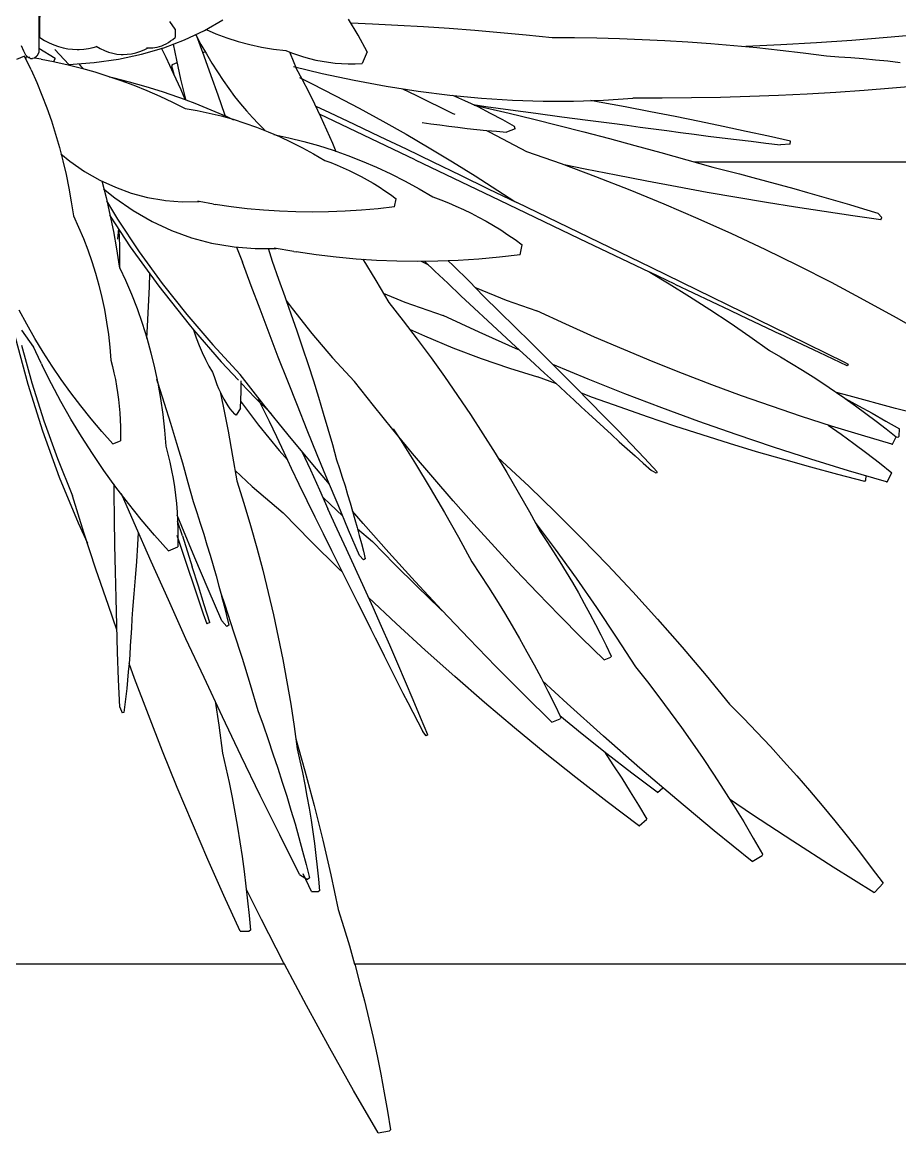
# Model space of a CAD drawing. Header units: metres. Extents: x 244.4 to 340.3, y -4.1 to 64.3.
# Drawn here: x 245.347 to 245.798, y 40.301 to 40.872 of the extents above; entities that cross this region are included whole.
import ezdxf

# ---------------------------------------------------------------- set-up
doc = ezdxf.new("R2010")
doc.units = ezdxf.units.M
doc.layers.add('Edges', color=7, linetype='Continuous')

msp = doc.modelspace()

# ---------------------------------------------------------------- linework, layer by layer
at = {"layer": 'Edges'}
for p, q in [((245.35589, 40.86388), (245.35605, 40.89042)), ((245.35543, 40.88217), (245.3554, 40.85619)), ((245.42546, 40.86813), (245.42271, 40.87218)), ((245.44054, 40.86751), (245.45008, 40.87302)), ((245.51957, 40.86504), (245.51469, 40.87328)), ((245.51581, 40.87138), (245.52702, 40.87095)), ((245.52702, 40.87095), (245.54009, 40.87033)), ((245.42546, 40.86813), (245.42544, 40.86389)), ((245.43038, 40.86272), (245.44054, 40.86751)), ((245.43641, 40.86475), (245.43587, 40.86531)), ((245.43609, 40.86541), (245.43641, 40.86475)), ((245.44151, 40.86807), (245.44644, 40.86587)), ((245.44644, 40.86587), (245.45212, 40.8637)), ((245.52429, 40.85651), (245.51957, 40.86504)), ((245.54009, 40.87033), (245.55321, 40.86957)), ((245.55321, 40.86957), (245.56638, 40.86869)), ((245.56638, 40.86869), (245.57959, 40.86769)), ((245.57959, 40.86769), (245.59283, 40.86655)), ((245.59283, 40.86655), (245.60612, 40.86529)), ((245.60612, 40.86529), (245.61944, 40.8639)), ((245.80965, 40.8655), (245.79165, 40.86388)), ((245.34761, 40.85688), (245.34645, 40.85971)), ((245.35589, 40.86388), (245.35829, 40.86244)), ((245.35829, 40.86244), (245.36069, 40.8612)), ((245.36069, 40.8612), (245.36309, 40.86015)), ((245.36309, 40.86015), (245.3655, 40.8593)), ((245.3655, 40.8593), (245.3679, 40.85864)), ((245.38338, 40.85875), (245.38515, 40.85926)), ((245.38481, 40.85946), (245.38695, 40.85823)), ((245.41628, 40.85896), (245.41742, 40.85927)), ((245.41742, 40.85927), (245.41857, 40.85966)), ((245.41857, 40.85966), (245.41972, 40.86014)), ((245.4196, 40.85868), (245.43038, 40.86272)), ((245.41972, 40.86014), (245.42086, 40.86072)), ((245.42086, 40.86072), (245.42201, 40.86138)), ((245.42201, 40.86138), (245.42315, 40.86212)), ((245.42315, 40.86212), (245.4243, 40.86296)), ((245.4243, 40.86296), (245.42544, 40.86389)), ((245.42455, 40.86053), (245.42612, 40.85227)), ((245.43641, 40.86475), (245.44018, 40.85455)), ((245.43641, 40.86475), (245.4388, 40.8604)), ((245.4388, 40.8604), (245.44158, 40.85549)), ((245.45212, 40.8637), (245.45793, 40.86182)), ((245.45793, 40.86182), (245.46387, 40.86024)), ((245.46387, 40.86024), (245.46994, 40.85896)), ((245.61944, 40.8639), (245.63091, 40.86388)), ((245.63091, 40.86388), (245.64245, 40.86371)), ((245.64245, 40.86371), (245.65404, 40.86341)), ((245.65404, 40.86341), (245.6657, 40.86297)), ((245.6657, 40.86297), (245.67741, 40.86239)), ((245.67741, 40.86239), (245.68916, 40.86167)), ((245.68916, 40.86167), (245.70097, 40.86082)), ((245.70097, 40.86082), (245.71282, 40.85982)), ((245.71282, 40.85982), (245.72472, 40.85869)), ((245.737, 40.8601), (245.71901, 40.85923)), ((245.75532, 40.86118), (245.737, 40.8601)), ((245.77354, 40.86244), (245.75532, 40.86118)), ((245.79165, 40.86388), (245.77354, 40.86244)), ((245.34803, 40.85439), (245.34396, 40.85268)), ((245.34876, 40.85483), (245.34761, 40.85688)), ((245.35144, 40.84725), (245.34803, 40.85439)), ((245.34887, 40.85408), (245.34865, 40.85308)), ((245.34991, 40.85355), (245.34876, 40.85483)), ((245.34887, 40.85408), (245.35072, 40.85377)), ((245.35105, 40.85304), (245.34991, 40.85355)), ((245.3543, 40.85437), (245.35321, 40.85335)), ((245.3554, 40.85619), (245.3543, 40.85437)), ((245.36376, 40.85307), (245.35541, 40.85834)), ((245.36367, 40.85777), (245.37088, 40.84998)), ((245.3679, 40.85864), (245.37032, 40.85817)), ((245.37032, 40.85817), (245.37273, 40.8579)), ((245.37273, 40.8579), (245.37514, 40.85782)), ((245.37514, 40.85782), (245.37613, 40.85782)), ((245.37613, 40.85782), (245.37855, 40.85793)), ((245.37855, 40.85793), (245.38096, 40.85825)), ((245.38096, 40.85825), (245.38338, 40.85875)), ((245.38695, 40.85823), (245.3891, 40.85721)), ((245.3891, 40.85721), (245.39126, 40.8564)), ((245.39126, 40.8564), (245.39341, 40.85581)), ((245.39341, 40.85581), (245.39557, 40.85542)), ((245.39557, 40.85542), (245.39773, 40.85525)), ((245.39632, 40.85281), (245.40824, 40.85537)), ((245.39773, 40.85525), (245.39872, 40.85524)), ((245.39872, 40.85524), (245.40088, 40.85528)), ((245.40088, 40.85528), (245.40304, 40.85553)), ((245.40304, 40.85553), (245.4052, 40.85599)), ((245.4052, 40.85599), (245.40737, 40.85666)), ((245.40737, 40.85666), (245.40953, 40.85754)), ((245.40824, 40.85537), (245.4196, 40.85868)), ((245.40953, 40.85754), (245.41162, 40.85859)), ((245.4107, 40.85863), (245.41185, 40.85858)), ((245.41185, 40.85858), (245.41283, 40.85858)), ((245.41283, 40.85858), (245.41398, 40.85862)), ((245.41398, 40.85862), (245.41513, 40.85875)), ((245.41513, 40.85875), (245.41628, 40.85896)), ((245.4208, 40.85366), (245.41847, 40.85835)), ((245.4247, 40.84545), (245.4208, 40.85366)), ((245.43962, 40.85607), (245.43972, 40.85602)), ((245.43972, 40.85602), (245.43965, 40.85599)), ((245.441, 40.85651), (245.43972, 40.85602)), ((245.44018, 40.85455), (245.44386, 40.84443)), ((245.44158, 40.85549), (245.44441, 40.85076)), ((245.46994, 40.85896), (245.47613, 40.85798)), ((245.47613, 40.85798), (245.48244, 40.8573)), ((245.48244, 40.8573), (245.48541, 40.85605)), ((245.48429, 40.85657), (245.48432, 40.85651)), ((245.48432, 40.85651), (245.48467, 40.85575)), ((245.48467, 40.85575), (245.4877, 40.84817)), ((245.48541, 40.85605), (245.48844, 40.85492)), ((245.48844, 40.85492), (245.49152, 40.85392)), ((245.49152, 40.85392), (245.49466, 40.85304)), ((245.52429, 40.85651), (245.52163, 40.85055)), ((245.72472, 40.85869), (245.73665, 40.85741)), ((245.73665, 40.85741), (245.74861, 40.856)), ((245.74861, 40.856), (245.76061, 40.85446)), ((245.76061, 40.85446), (245.76686, 40.85405)), ((245.76686, 40.85405), (245.77313, 40.85358)), ((245.77313, 40.85358), (245.77942, 40.85305)), ((245.35105, 40.85304), (245.35205, 40.85305)), ((245.35318, 40.85332), (245.35205, 40.85305)), ((245.35321, 40.85335), (245.35318, 40.85332)), ((245.35667, 40.85278), (245.35321, 40.85335)), ((245.35667, 40.85278), (245.3629, 40.85153)), ((245.36376, 40.85307), (245.3629, 40.85153)), ((245.3629, 40.85153), (245.36359, 40.85143)), ((245.36359, 40.85143), (245.37047, 40.84989)), ((245.37047, 40.84989), (245.37732, 40.84815)), ((245.37088, 40.84998), (245.38385, 40.85102)), ((245.376, 40.85039), (245.37686, 40.84937)), ((245.37686, 40.84937), (245.37828, 40.84778)), ((245.37732, 40.84815), (245.38413, 40.84623)), ((245.38385, 40.85102), (245.39632, 40.85281)), ((245.42391, 40.84994), (245.42364, 40.8494)), ((245.42364, 40.8494), (245.42491, 40.84498)), ((245.42642, 40.85091), (245.42391, 40.84994)), ((245.42612, 40.85227), (245.4283, 40.84248)), ((245.44441, 40.85076), (245.44727, 40.8462)), ((245.48645, 40.84902), (245.50114, 40.84544)), ((245.49096, 40.8422), (245.4877, 40.84817)), ((245.49466, 40.85304), (245.49785, 40.85229)), ((245.49785, 40.85229), (245.50109, 40.85166)), ((245.50109, 40.85166), (245.50438, 40.85117)), ((245.50438, 40.85117), (245.50773, 40.85079)), ((245.50773, 40.85079), (245.51113, 40.85054)), ((245.51113, 40.85054), (245.51458, 40.85042)), ((245.51458, 40.85042), (245.51808, 40.85042)), ((245.51808, 40.85042), (245.52163, 40.85055)), ((245.77942, 40.85305), (245.78573, 40.85247)), ((245.78573, 40.85247), (245.79205, 40.85183)), ((245.79205, 40.85183), (245.79839, 40.85113)), ((245.35144, 40.84725), (245.3543, 40.84081)), ((245.38413, 40.84623), (245.3909, 40.84411)), ((245.3909, 40.84411), (245.39764, 40.84181)), ((245.39164, 40.84371), (245.39334, 40.84333)), ((245.39334, 40.84333), (245.40189, 40.84117)), ((245.42854, 40.83698), (245.4247, 40.84545)), ((245.4283, 40.84248), (245.4309, 40.83219)), ((245.44386, 40.84443), (245.44745, 40.83442)), ((245.44727, 40.8462), (245.45018, 40.84184)), ((245.48949, 40.84326), (245.49561, 40.84024)), ((245.49418, 40.83603), (245.49096, 40.8422)), ((245.50114, 40.84544), (245.51764, 40.84191)), ((245.3543, 40.84081), (245.35699, 40.83429)), ((245.39764, 40.84181), (245.40433, 40.83932)), ((245.40189, 40.84117), (245.41039, 40.83877)), ((245.40433, 40.83932), (245.41098, 40.83663)), ((245.41039, 40.83877), (245.41885, 40.83613)), ((245.41098, 40.83663), (245.41759, 40.83376)), ((245.43071, 40.83197), (245.42854, 40.83698)), ((245.45018, 40.84184), (245.45312, 40.83765)), ((245.45312, 40.83765), (245.45609, 40.83365)), ((245.49561, 40.84024), (245.5079, 40.83397)), ((245.51764, 40.84191), (245.53412, 40.83886)), ((245.53412, 40.83886), (245.55053, 40.83632)), ((245.54243, 40.83757), (245.54933, 40.83429)), ((245.55053, 40.83632), (245.56684, 40.83427)), ((245.7799, 40.83668), (245.76531, 40.83567)), ((245.79441, 40.83784), (245.7799, 40.83668)), ((245.80882, 40.83914), (245.79441, 40.83784)), ((245.35699, 40.83429), (245.3595, 40.82769)), ((245.41759, 40.83376), (245.42416, 40.8307)), ((245.41885, 40.83613), (245.42726, 40.83325)), ((245.42416, 40.8307), (245.43068, 40.82745)), ((245.42726, 40.83325), (245.43071, 40.83197)), ((245.43071, 40.83197), (245.43099, 40.83186)), ((245.4309, 40.83219), (245.43099, 40.83186)), ((245.43099, 40.83186), (245.43561, 40.83014)), ((245.44745, 40.83442), (245.45094, 40.82449)), ((245.45609, 40.83365), (245.45911, 40.82984)), ((245.49735, 40.82965), (245.49418, 40.83603)), ((245.5079, 40.83397), (245.52012, 40.82752)), ((245.54933, 40.83429), (245.5684, 40.82491)), ((245.56684, 40.83427), (245.58303, 40.83274)), ((245.57452, 40.83137), (245.56829, 40.83414)), ((245.58128, 40.82817), (245.57452, 40.83137)), ((245.58303, 40.83274), (245.59905, 40.83171)), ((245.59905, 40.83171), (245.61488, 40.83119)), ((245.61488, 40.83119), (245.63048, 40.83119)), ((245.63048, 40.83119), (245.64582, 40.8317)), ((245.64366, 40.8307), (245.63936, 40.83148)), ((245.65698, 40.82821), (245.64366, 40.8307)), ((245.64582, 40.8317), (245.66087, 40.83272)), ((245.67602, 40.8327), (245.66087, 40.83272)), ((245.69109, 40.83283), (245.67602, 40.8327)), ((245.70609, 40.83311), (245.69109, 40.83283)), ((245.72102, 40.83353), (245.70609, 40.83311)), ((245.73586, 40.8341), (245.72102, 40.83353)), ((245.75063, 40.83481), (245.73586, 40.8341)), ((245.76531, 40.83567), (245.75063, 40.83481)), ((245.3595, 40.82769), (245.36183, 40.821)), ((245.43068, 40.82745), (245.43689, 40.82636)), ((245.43561, 40.83014), (245.44392, 40.82679)), ((245.43689, 40.82636), (245.44306, 40.82506)), ((245.44306, 40.82506), (245.4492, 40.82355)), ((245.44392, 40.82679), (245.45217, 40.8232)), ((245.45911, 40.82984), (245.46215, 40.82621)), ((245.46215, 40.82621), (245.46524, 40.82277)), ((245.50047, 40.82307), (245.49735, 40.82965)), ((245.49781, 40.82867), (245.50486, 40.82535)), ((245.50486, 40.82535), (245.51765, 40.8193)), ((245.52012, 40.82752), (245.53225, 40.8209)), ((245.5684, 40.82491), (245.56939, 40.8244)), ((245.57872, 40.82938), (245.5853, 40.82845)), ((245.5793, 40.82911), (245.58463, 40.8279)), ((245.58779, 40.8249), (245.58128, 40.82817)), ((245.58463, 40.8279), (245.59724, 40.82494)), ((245.5853, 40.82845), (245.59806, 40.82668)), ((245.59404, 40.82155), (245.58779, 40.8249)), ((245.59724, 40.82494), (245.60998, 40.82187)), ((245.59806, 40.82668), (245.61107, 40.82493)), ((245.61107, 40.82493), (245.62432, 40.82319)), ((245.67002, 40.82572), (245.65698, 40.82821)), ((245.68276, 40.82321), (245.67002, 40.82572)), ((245.36183, 40.821), (245.36398, 40.81424)), ((245.4492, 40.82355), (245.4553, 40.82183)), ((245.45094, 40.82449), (245.45137, 40.82326)), ((245.45217, 40.8232), (245.45556, 40.82162)), ((245.4553, 40.82183), (245.46136, 40.81991)), ((245.46136, 40.81991), (245.46737, 40.81778)), ((245.46524, 40.82277), (245.46835, 40.81952)), ((245.46835, 40.81952), (245.47151, 40.81645)), ((245.54893, 40.80096), (245.49978, 40.82453)), ((245.50354, 40.81629), (245.50047, 40.82307)), ((245.51765, 40.8193), (245.5308, 40.81304)), ((245.53225, 40.8209), (245.54429, 40.81411)), ((245.55264, 40.82026), (245.55709, 40.81957)), ((245.55709, 40.81957), (245.56163, 40.81891)), ((245.60003, 40.81812), (245.59404, 40.82155)), ((245.60998, 40.82187), (245.62282, 40.81869)), ((245.62432, 40.82319), (245.6378, 40.82147)), ((245.6378, 40.82147), (245.65151, 40.81976)), ((245.65151, 40.81976), (245.65808, 40.81881)), ((245.6952, 40.8207), (245.68276, 40.82321)), ((245.70734, 40.81817), (245.6952, 40.8207)), ((245.36398, 40.81424), (245.36595, 40.80741)), ((245.46737, 40.81778), (245.47334, 40.81545)), ((245.47151, 40.81645), (245.47171, 40.81608)), ((245.47171, 40.81608), (245.47184, 40.81584)), ((245.47334, 40.81545), (245.47926, 40.81291)), ((245.47628, 40.81396), (245.48397, 40.81234)), ((245.50657, 40.80931), (245.50354, 40.81629)), ((245.54429, 40.81411), (245.55624, 40.80714)), ((245.56163, 40.81891), (245.56626, 40.81829)), ((245.56626, 40.81829), (245.57098, 40.81771)), ((245.57098, 40.81771), (245.57579, 40.81715)), ((245.57579, 40.81715), (245.58068, 40.81664)), ((245.58068, 40.81664), (245.58566, 40.81616)), ((245.58566, 40.81616), (245.59072, 40.81571)), ((245.58566, 40.81616), (245.58736, 40.81526)), ((245.58736, 40.81526), (245.6062, 40.80535)), ((245.59072, 40.81571), (245.59587, 40.8153)), ((245.60031, 40.81694), (245.59587, 40.8153)), ((245.60031, 40.81694), (245.60003, 40.81812)), ((245.62282, 40.81869), (245.63577, 40.81538)), ((245.63577, 40.81538), (245.64883, 40.81197)), ((245.65808, 40.81881), (245.66474, 40.81787)), ((245.66474, 40.81787), (245.67152, 40.81693)), ((245.67152, 40.81693), (245.67839, 40.816)), ((245.67839, 40.816), (245.68536, 40.81507)), ((245.68536, 40.81507), (245.69243, 40.81415)), ((245.69243, 40.81415), (245.69961, 40.81324)), ((245.71918, 40.81564), (245.70734, 40.81817)), ((245.73072, 40.81311), (245.71918, 40.81564)), ((245.47926, 40.81291), (245.48513, 40.81016)), ((245.48397, 40.81234), (245.49163, 40.81046)), ((245.48513, 40.81016), (245.49096, 40.80721)), ((245.49163, 40.81046), (245.49924, 40.80831)), ((245.49924, 40.80831), (245.5068, 40.80591)), ((245.50828, 40.80519), (245.50657, 40.80931)), ((245.5308, 40.81304), (245.5443, 40.80659)), ((245.64883, 40.81197), (245.66199, 40.80845)), ((245.66199, 40.80845), (245.67525, 40.80481)), ((245.69961, 40.81324), (245.70688, 40.81233)), ((245.70688, 40.81233), (245.71424, 40.81143)), ((245.71424, 40.81143), (245.7217, 40.81054)), ((245.7217, 40.81054), (245.72925, 40.80965)), ((245.72925, 40.80965), (245.7369, 40.80877)), ((245.74195, 40.81057), (245.73072, 40.81311)), ((245.74191, 40.80904), (245.7369, 40.80877)), ((245.74191, 40.80904), (245.74195, 40.81057)), ((245.36595, 40.80741), (245.36775, 40.80049)), ((245.36666, 40.80402), (245.37135, 40.80025)), ((245.49096, 40.80721), (245.49673, 40.80406)), ((245.49673, 40.80406), (245.50245, 40.80071)), ((245.5068, 40.80591), (245.51431, 40.80325)), ((245.51431, 40.80325), (245.52176, 40.80034)), ((245.5443, 40.80659), (245.55812, 40.79994)), ((245.55624, 40.80714), (245.56809, 40.80001)), ((245.6062, 40.80535), (245.62401, 40.79905)), ((245.67525, 40.80481), (245.68861, 40.80106)), ((245.36775, 40.80049), (245.36937, 40.7935)), ((245.37135, 40.80025), (245.37896, 40.79504)), ((245.50245, 40.80071), (245.50564, 40.79954)), ((245.50564, 40.79954), (245.5088, 40.79828)), ((245.5088, 40.79828), (245.51194, 40.79693)), ((245.51194, 40.79693), (245.51507, 40.7955)), ((245.52176, 40.80034), (245.52915, 40.79717)), ((245.52915, 40.79717), (245.53649, 40.79374)), ((245.54893, 40.80096), (245.5923, 40.78031)), ((245.55812, 40.79994), (245.57222, 40.79313)), ((245.56809, 40.80001), (245.57986, 40.79272)), ((245.62401, 40.79905), (245.64172, 40.79244)), ((245.63648, 40.79621), (245.6256, 40.79845)), ((245.68861, 40.80106), (245.70205, 40.79721)), ((245.69245, 40.79996), (246.41472, 40.79996)), ((245.70205, 40.79721), (245.70889, 40.79549)), ((245.36937, 40.7935), (245.37081, 40.78644)), ((245.37896, 40.79504), (245.38677, 40.79057)), ((245.38677, 40.79057), (245.39477, 40.78685)), ((245.51507, 40.7955), (245.51817, 40.79399)), ((245.51817, 40.79399), (245.52125, 40.79238)), ((245.52125, 40.79238), (245.52431, 40.7907)), ((245.52431, 40.7907), (245.52735, 40.78893)), ((245.53649, 40.79374), (245.54376, 40.79006)), ((245.57222, 40.79313), (245.58659, 40.78616)), ((245.57986, 40.79272), (245.59152, 40.78525)), ((245.65236, 40.79303), (245.63648, 40.79621)), ((245.64172, 40.79244), (245.65934, 40.78554)), ((245.66811, 40.78998), (245.65236, 40.79303)), ((245.70889, 40.79549), (245.71578, 40.79373)), ((245.71578, 40.79373), (245.72271, 40.79192)), ((245.72271, 40.79192), (245.72968, 40.79006)), ((245.37081, 40.78644), (245.37207, 40.77931)), ((245.38775, 40.79012), (245.38994, 40.78167)), ((245.38858, 40.78608), (245.39444, 40.78137)), ((245.39477, 40.78685), (245.40294, 40.78387)), ((245.52735, 40.78893), (245.53037, 40.78707)), ((245.53037, 40.78707), (245.53336, 40.78513)), ((245.53336, 40.78513), (245.53633, 40.7831)), ((245.54376, 40.79006), (245.55097, 40.78612)), ((245.55097, 40.78612), (245.55811, 40.78194)), ((245.58659, 40.78616), (245.60118, 40.77904)), ((245.59152, 40.78525), (245.60027, 40.77948)), ((245.65934, 40.78554), (245.67687, 40.77834)), ((245.6837, 40.78705), (245.66811, 40.78998)), ((245.69915, 40.78425), (245.6837, 40.78705)), ((245.72968, 40.79006), (245.73669, 40.78816)), ((245.73669, 40.78816), (245.74375, 40.78621)), ((245.74375, 40.78621), (245.75084, 40.78421)), ((245.37207, 40.77931), (245.37314, 40.77211)), ((245.38994, 40.78167), (245.39196, 40.77294)), ((245.39012, 40.77985), (245.39586, 40.77041)), ((245.39444, 40.78137), (245.40394, 40.77487)), ((245.40294, 40.78387), (245.41126, 40.78166)), ((245.41126, 40.78166), (245.41972, 40.78021)), ((245.41972, 40.78021), (245.42058, 40.78007)), ((245.42058, 40.78007), (245.42916, 40.77939)), ((245.42916, 40.77939), (245.43781, 40.77948)), ((245.43781, 40.77948), (245.43699, 40.77962)), ((245.44519, 40.77819), (245.43781, 40.77948)), ((245.53633, 40.7831), (245.53927, 40.78099)), ((245.53837, 40.77686), (245.53927, 40.78099)), ((245.55811, 40.78194), (245.56208, 40.78047)), ((245.56208, 40.78047), (245.56603, 40.7789)), ((245.5923, 40.78031), (245.63323, 40.76059)), ((245.71444, 40.78158), (245.69915, 40.78425)), ((245.72959, 40.77904), (245.71444, 40.78158)), ((245.75084, 40.78421), (245.75797, 40.78217)), ((245.75797, 40.78217), (245.76514, 40.78008)), ((245.76514, 40.78008), (245.77235, 40.77795)), ((245.40394, 40.77487), (245.41369, 40.76928)), ((245.44519, 40.77819), (245.44605, 40.77805)), ((245.45429, 40.77684), (245.44605, 40.77805)), ((245.46257, 40.77586), (245.45429, 40.77684)), ((245.47088, 40.77509), (245.46257, 40.77586)), ((245.47922, 40.77454), (245.47088, 40.77509)), ((245.48759, 40.77421), (245.47922, 40.77454)), ((245.49599, 40.7741), (245.48759, 40.77421)), ((245.50442, 40.77421), (245.49599, 40.7741)), ((245.51287, 40.77454), (245.50442, 40.77421)), ((245.52135, 40.7751), (245.51287, 40.77454)), ((245.52985, 40.77587), (245.52135, 40.7751)), ((245.53837, 40.77686), (245.52985, 40.77587)), ((245.56603, 40.7789), (245.56996, 40.77723)), ((245.56996, 40.77723), (245.57386, 40.77544)), ((245.57386, 40.77544), (245.57773, 40.77355)), ((245.57773, 40.77355), (245.58158, 40.77155)), ((245.67031, 40.74555), (245.60118, 40.77904)), ((245.67687, 40.77834), (245.69429, 40.77085)), ((245.74457, 40.77663), (245.72959, 40.77904)), ((245.7594, 40.77434), (245.74457, 40.77663)), ((245.77406, 40.77219), (245.7594, 40.77434)), ((245.77235, 40.77795), (245.77959, 40.77577)), ((245.77959, 40.77577), (245.78686, 40.77355)), ((245.78906, 40.77126), (245.78686, 40.77355)), ((245.37314, 40.77211), (245.37581, 40.76639)), ((245.39176, 40.77261), (245.39215, 40.77202)), ((245.39196, 40.77294), (245.39376, 40.76413)), ((245.39215, 40.77202), (245.40245, 40.75632)), ((245.39586, 40.77041), (245.40698, 40.75373)), ((245.41369, 40.76928), (245.42368, 40.76463)), ((245.58158, 40.77155), (245.5854, 40.76944)), ((245.5854, 40.76944), (245.58919, 40.76723)), ((245.69429, 40.77085), (245.71161, 40.76307)), ((245.78856, 40.77016), (245.77406, 40.77219)), ((245.78856, 40.77016), (245.78906, 40.77126)), ((245.37581, 40.76639), (245.37829, 40.76059)), ((245.39376, 40.76413), (245.39533, 40.75522)), ((245.39631, 40.76568), (245.39582, 40.76027)), ((245.39698, 40.75672), (245.39672, 40.76505)), ((245.42368, 40.76463), (245.43388, 40.76092)), ((245.58919, 40.76723), (245.59296, 40.76491)), ((245.59296, 40.76491), (245.59669, 40.76249)), ((245.59669, 40.76249), (245.6004, 40.75996)), ((245.71161, 40.76307), (245.72881, 40.755)), ((245.37829, 40.76059), (245.38057, 40.75469)), ((245.39712, 40.74681), (245.39698, 40.75672)), ((245.40245, 40.75632), (245.41708, 40.73603)), ((245.43388, 40.76092), (245.44427, 40.75816)), ((245.44427, 40.75816), (245.45483, 40.75635)), ((245.45483, 40.75635), (245.4559, 40.75617)), ((245.6004, 40.75996), (245.60407, 40.75733)), ((245.60295, 40.75217), (245.60407, 40.75733)), ((245.63323, 40.76059), (245.66971, 40.74314)), ((245.38057, 40.75469), (245.38266, 40.74872)), ((245.39533, 40.75522), (245.39668, 40.74623)), ((245.40698, 40.75373), (245.41886, 40.73737)), ((245.4559, 40.75617), (245.46661, 40.75532)), ((245.45698, 40.75618), (245.45702, 40.75609)), ((245.45702, 40.75609), (245.46019, 40.74828)), ((245.46661, 40.75532), (245.4774, 40.75543)), ((245.47332, 40.75558), (245.47533, 40.7488)), ((245.48662, 40.75383), (245.47638, 40.75561)), ((245.48662, 40.75383), (245.48769, 40.75365)), ((245.49798, 40.75215), (245.48769, 40.75365)), ((245.50831, 40.75091), (245.49798, 40.75215)), ((245.51869, 40.74995), (245.50831, 40.75091)), ((245.59231, 40.75093), (245.5817, 40.74996)), ((245.60295, 40.75217), (245.59231, 40.75093)), ((245.72881, 40.755), (245.7459, 40.74664)), ((245.38266, 40.74872), (245.38456, 40.74265)), ((245.39668, 40.74623), (245.39713, 40.74525)), ((245.39713, 40.74525), (245.39712, 40.74681)), ((245.39713, 40.74525), (245.40001, 40.7391)), ((245.46462, 40.73625), (245.46019, 40.74828)), ((245.47533, 40.7488), (245.47868, 40.73969)), ((245.5291, 40.74927), (245.51869, 40.74995)), ((245.52207, 40.74984), (245.52873, 40.73889)), ((245.53955, 40.74886), (245.5291, 40.74927)), ((245.55004, 40.74872), (245.53955, 40.74886)), ((245.56056, 40.74886), (245.55004, 40.74872)), ((245.5521, 40.74894), (245.55246, 40.74875)), ((245.55246, 40.74875), (245.55576, 40.74705)), ((245.55376, 40.74896), (245.55396, 40.74877)), ((245.55396, 40.74877), (245.55913, 40.74381)), ((245.57112, 40.74928), (245.56056, 40.74886)), ((245.56581, 40.74929), (245.56869, 40.74648)), ((245.56869, 40.74648), (245.57667, 40.73852)), ((245.5817, 40.74996), (245.57112, 40.74928)), ((245.74113, 40.71102), (245.67031, 40.74555)), ((245.7459, 40.74664), (245.76287, 40.73799)), ((245.38456, 40.74265), (245.38627, 40.7365)), ((245.41232, 40.74263), (245.41207, 40.73564)), ((245.47868, 40.73969), (245.48193, 40.73068)), ((245.55913, 40.74381), (245.56576, 40.7375)), ((245.66971, 40.74314), (245.67959, 40.73727)), ((245.68248, 40.73707), (245.66971, 40.74314)), ((245.38627, 40.7365), (245.38778, 40.73027)), ((245.40001, 40.7391), (245.4031, 40.73185)), ((245.41207, 40.73564), (245.41164, 40.72551)), ((245.41708, 40.73603), (245.43267, 40.71627)), ((245.41886, 40.73737), (245.4315, 40.72137)), ((245.46916, 40.72411), (245.46462, 40.73625)), ((245.52873, 40.73889), (245.53535, 40.72768)), ((245.56576, 40.7375), (245.57251, 40.7311)), ((245.57667, 40.73852), (245.58414, 40.73089)), ((245.57961, 40.73552), (245.58027, 40.73522)), ((245.58027, 40.73522), (245.59581, 40.72889)), ((245.67959, 40.73727), (245.69014, 40.73077)), ((245.68248, 40.73707), (245.71086, 40.72362)), ((245.76287, 40.73799), (245.77971, 40.72907)), ((245.38778, 40.73027), (245.38909, 40.72397)), ((245.4031, 40.73185), (245.40595, 40.72449)), ((245.48193, 40.73068), (245.48266, 40.72864)), ((245.48266, 40.72864), (245.48566, 40.72451)), ((245.48266, 40.72864), (245.48508, 40.72178)), ((245.53255, 40.73242), (245.54372, 40.72787)), ((245.54372, 40.72787), (245.56344, 40.72089)), ((245.57251, 40.7311), (245.57939, 40.72464)), ((245.59237, 40.72287), (245.58414, 40.73089)), ((245.59581, 40.72889), (245.61161, 40.7233)), ((245.69014, 40.73077), (245.70058, 40.72408)), ((245.77971, 40.72907), (245.79642, 40.71986)), ((245.34917, 40.71639), (245.34523, 40.72374)), ((245.38909, 40.72397), (245.39021, 40.71758)), ((245.40595, 40.72449), (245.40856, 40.71703)), ((245.41164, 40.72551), (245.41116, 40.71551)), ((245.47381, 40.71187), (245.46916, 40.72411)), ((245.48566, 40.72451), (245.49578, 40.71169)), ((245.53535, 40.72768), (245.54276, 40.71825)), ((245.57939, 40.72464), (245.58639, 40.7181)), ((245.60047, 40.71493), (245.59237, 40.72287)), ((245.6264, 40.71645), (245.61161, 40.7233)), ((245.70058, 40.72408), (245.71091, 40.71722)), ((245.71086, 40.72362), (245.71612, 40.7211)), ((245.35331, 40.70914), (245.34917, 40.71639)), ((245.39021, 40.71758), (245.39114, 40.71112)), ((245.40856, 40.71703), (245.41093, 40.70946)), ((245.4315, 40.72137), (245.44487, 40.70576)), ((245.48508, 40.72178), (245.48812, 40.71299)), ((245.54276, 40.71825), (245.55002, 40.70874)), ((245.58191, 40.71233), (245.56344, 40.72089)), ((245.58639, 40.7181), (245.59351, 40.71149)), ((245.64128, 40.7098), (245.6264, 40.71645)), ((245.71091, 40.71722), (245.72112, 40.71018)), ((245.71612, 40.7211), (245.73676, 40.71127)), ((245.79642, 40.71986), (245.81299, 40.71038)), ((245.34644, 40.71337), (245.35272, 40.70459)), ((245.39114, 40.71112), (245.39187, 40.70458)), ((245.41116, 40.71551), (245.41081, 40.70918)), ((245.43267, 40.71627), (245.435, 40.71357)), ((245.435, 40.71357), (245.43502, 40.71348)), ((245.43502, 40.71348), (245.43639, 40.70942)), ((245.43502, 40.71348), (245.44919, 40.6971)), ((245.47857, 40.69953), (245.47381, 40.71187)), ((245.48812, 40.71299), (245.49105, 40.7043)), ((245.49578, 40.71169), (245.50649, 40.69918)), ((245.54603, 40.71396), (245.55377, 40.71044)), ((245.60049, 40.70404), (245.58191, 40.71233)), ((245.59351, 40.71149), (245.60075, 40.70482)), ((245.60843, 40.70707), (245.60047, 40.71493)), ((245.75673, 40.70182), (245.73676, 40.71127)), ((245.74113, 40.71102), (245.76986, 40.69694)), ((245.34322, 40.70978), (245.34968, 40.68561)), ((245.34653, 40.70575), (245.35183, 40.68624)), ((245.3567, 40.69611), (245.35228, 40.70553)), ((245.35764, 40.70199), (245.35331, 40.70914)), ((245.41093, 40.70946), (245.41306, 40.70178)), ((245.43639, 40.70942), (245.43786, 40.70553)), ((245.43786, 40.70553), (245.43943, 40.70183)), ((245.44487, 40.70576), (245.45893, 40.69056)), ((245.55002, 40.70874), (245.55711, 40.69915)), ((245.55377, 40.71044), (245.56839, 40.70434)), ((245.61624, 40.69931), (245.60843, 40.70707)), ((245.65624, 40.70336), (245.64128, 40.7098)), ((245.72112, 40.71018), (245.73123, 40.70297)), ((245.36217, 40.69495), (245.35764, 40.70199)), ((245.39187, 40.70458), (245.3924, 40.69797)), ((245.41306, 40.70178), (245.41494, 40.69401)), ((245.43943, 40.70183), (245.44112, 40.6983)), ((245.48343, 40.68709), (245.47857, 40.69953)), ((245.49105, 40.7043), (245.49388, 40.69572)), ((245.50649, 40.69918), (245.51775, 40.68701)), ((245.56839, 40.70434), (245.58297, 40.6988)), ((245.60258, 40.70314), (245.60049, 40.70404)), ((245.60075, 40.70482), (245.6081, 40.69807)), ((245.62391, 40.69164), (245.61624, 40.69931)), ((245.67129, 40.69712), (245.65624, 40.70336)), ((245.73123, 40.70297), (245.73691, 40.69967)), ((245.73691, 40.69967), (245.74255, 40.6963)), ((245.77123, 40.695), (245.75673, 40.70182)), ((245.3567, 40.69611), (245.35716, 40.69514)), ((245.36183, 40.68584), (245.35716, 40.69514)), ((245.3669, 40.688), (245.36217, 40.69495)), ((245.3924, 40.69797), (245.39327, 40.69469)), ((245.39327, 40.69469), (245.39405, 40.69138)), ((245.41494, 40.69401), (245.41659, 40.68613)), ((245.44112, 40.6983), (245.44291, 40.69495)), ((245.44291, 40.69495), (245.4448, 40.69177)), ((245.44919, 40.6971), (245.45803, 40.68768)), ((245.49388, 40.69572), (245.4966, 40.68726)), ((245.55711, 40.69915), (245.56403, 40.68949)), ((245.58297, 40.6988), (245.59749, 40.69382)), ((245.59749, 40.69382), (245.61192, 40.68943)), ((245.6081, 40.69807), (245.61556, 40.69127)), ((245.63795, 40.68821), (245.61983, 40.69572)), ((245.68641, 40.69109), (245.67129, 40.69712)), ((245.74255, 40.6963), (245.74815, 40.69285)), ((245.76986, 40.69694), (245.77168, 40.69589)), ((245.77168, 40.69589), (245.77123, 40.695)), ((245.37183, 40.68116), (245.3669, 40.688)), ((245.39405, 40.69138), (245.39476, 40.68803)), ((245.39476, 40.68803), (245.39538, 40.68465)), ((245.41588, 40.68824), (245.41647, 40.68646)), ((245.4448, 40.69177), (245.44549, 40.68956)), ((245.44549, 40.68956), (245.44622, 40.68742)), ((245.47117, 40.67503), (245.45893, 40.69056)), ((245.56403, 40.68949), (245.57079, 40.67976)), ((245.6217, 40.6857), (245.61192, 40.68943)), ((245.61556, 40.69127), (245.62314, 40.6844)), ((245.63144, 40.68406), (245.62391, 40.69164)), ((245.65682, 40.68068), (245.63795, 40.68821)), ((245.7016, 40.68527), (245.68641, 40.69109)), ((245.74815, 40.69285), (245.7537, 40.68933)), ((245.7537, 40.68933), (245.75921, 40.68573)), ((245.34968, 40.68561), (245.35724, 40.66161)), ((245.35183, 40.68624), (245.35796, 40.66679)), ((245.36674, 40.67667), (245.36183, 40.68584)), ((245.39538, 40.68465), (245.39591, 40.68124)), ((245.41647, 40.68646), (245.41659, 40.68613)), ((245.41659, 40.68613), (245.4166, 40.68606)), ((245.4166, 40.68606), (245.41799, 40.67816)), ((245.4166, 40.68606), (245.41987, 40.67589)), ((245.44622, 40.68742), (245.447, 40.68536)), ((245.447, 40.68536), (245.44783, 40.68337)), ((245.44783, 40.68337), (245.44859, 40.68168)), ((245.45939, 40.68181), (245.45954, 40.68737)), ((245.4595, 40.68611), (245.4666, 40.67855)), ((245.48839, 40.67456), (245.48343, 40.68709)), ((245.4966, 40.68726), (245.49922, 40.67891)), ((245.52755, 40.67457), (245.51775, 40.68701)), ((245.62314, 40.6844), (245.62682, 40.68096)), ((245.63882, 40.67657), (245.63144, 40.68406)), ((245.71687, 40.67966), (245.7016, 40.68527)), ((245.75921, 40.68573), (245.76467, 40.68205)), ((245.76467, 40.68205), (245.76571, 40.68133)), ((245.37191, 40.66762), (245.36674, 40.67667)), ((245.37695, 40.67443), (245.37183, 40.68116)), ((245.39591, 40.68124), (245.39637, 40.6778)), ((245.39637, 40.6778), (245.39674, 40.67432)), ((245.41799, 40.67816), (245.41914, 40.67009)), ((245.44859, 40.68168), (245.45015, 40.67433)), ((245.44859, 40.68168), (245.44869, 40.68145)), ((245.44869, 40.68145), (245.44961, 40.67961)), ((245.44961, 40.67961), (245.45057, 40.67784)), ((245.45057, 40.67784), (245.45157, 40.67616)), ((245.45904, 40.67322), (245.45939, 40.68181)), ((245.45919, 40.6768), (245.46832, 40.6645)), ((245.4666, 40.67855), (245.47483, 40.67049)), ((245.46822, 40.6779), (245.46894, 40.67646)), ((245.46894, 40.67646), (245.47393, 40.66652)), ((245.49922, 40.67891), (245.50172, 40.67068)), ((245.57079, 40.67976), (245.57737, 40.66996)), ((245.62682, 40.68096), (245.63054, 40.67748)), ((245.63054, 40.67748), (245.63432, 40.67398)), ((245.64021, 40.67881), (245.63455, 40.6809)), ((245.64605, 40.66917), (245.63882, 40.67657)), ((245.65433, 40.67374), (245.64021, 40.67881)), ((245.67579, 40.67341), (245.65682, 40.68068)), ((245.7322, 40.67425), (245.71687, 40.67966)), ((245.76571, 40.68133), (245.7652, 40.68148)), ((245.77212, 40.67954), (245.76571, 40.68133)), ((245.76571, 40.68133), (245.76993, 40.67839)), ((245.76877, 40.67901), (245.76993, 40.67839)), ((245.76993, 40.67839), (245.77009, 40.67831)), ((245.77009, 40.67831), (245.77546, 40.67448)), ((245.77011, 40.67829), (245.77698, 40.67454)), ((245.7961, 40.67316), (245.77212, 40.67954)), ((245.38226, 40.6678), (245.37695, 40.67443)), ((245.39674, 40.67432), (245.39703, 40.67082)), ((245.39703, 40.67082), (245.39724, 40.66728)), ((245.41987, 40.67589), (245.42313, 40.66547)), ((245.45015, 40.67433), (245.4527, 40.66148)), ((245.45157, 40.67616), (245.45262, 40.67454)), ((245.45262, 40.67454), (245.45371, 40.673)), ((245.45371, 40.673), (245.45484, 40.67154)), ((245.45484, 40.67154), (245.45602, 40.67016)), ((245.45904, 40.67322), (245.45687, 40.66971)), ((245.48362, 40.6596), (245.47117, 40.67503)), ((245.49346, 40.66193), (245.48839, 40.67456)), ((245.50172, 40.67068), (245.50412, 40.66257)), ((245.53753, 40.66221), (245.52755, 40.67457)), ((245.63432, 40.67398), (245.63814, 40.67044)), ((245.66844, 40.66883), (245.65433, 40.67374)), ((245.69485, 40.6664), (245.67579, 40.67341)), ((245.74761, 40.66906), (245.7322, 40.67425)), ((245.77546, 40.67448), (245.78077, 40.67059)), ((245.77698, 40.67454), (245.78403, 40.67062)), ((245.78403, 40.67062), (245.79105, 40.66663)), ((245.82013, 40.6671), (245.7961, 40.67316)), ((245.35796, 40.66679), (245.36491, 40.64745)), ((245.37732, 40.6587), (245.37191, 40.66762)), ((245.38777, 40.66128), (245.38226, 40.6678)), ((245.39724, 40.66728), (245.39737, 40.66372)), ((245.41914, 40.67009), (245.42005, 40.66193)), ((245.42313, 40.66547), (245.42626, 40.6552)), ((245.45687, 40.66971), (245.45602, 40.67016)), ((245.47393, 40.66652), (245.47761, 40.65862)), ((245.57737, 40.66996), (245.58379, 40.6601)), ((245.63814, 40.67044), (245.64202, 40.66688)), ((245.64202, 40.66688), (245.64594, 40.66329)), ((245.65314, 40.66187), (245.64605, 40.66917)), ((245.68252, 40.66409), (245.66844, 40.66883)), ((245.714, 40.65966), (245.69485, 40.6664)), ((245.76307, 40.66408), (245.74761, 40.66906)), ((245.78077, 40.67059), (245.78604, 40.66662)), ((245.78604, 40.66662), (245.79126, 40.66259)), ((245.79105, 40.66663), (245.79807, 40.66257)), ((245.35724, 40.66161), (245.36588, 40.63782)), ((245.39347, 40.65487), (245.38777, 40.66128)), ((245.39737, 40.66372), (245.39741, 40.66012)), ((245.39741, 40.66012), (245.39737, 40.6565)), ((245.42005, 40.66193), (245.42072, 40.65368)), ((245.4527, 40.66148), (245.45507, 40.64864)), ((245.46832, 40.6645), (245.47897, 40.65144)), ((245.49628, 40.64428), (245.48362, 40.6596)), ((245.49863, 40.64921), (245.49346, 40.66193)), ((245.50412, 40.66257), (245.5064, 40.65459)), ((245.54767, 40.64994), (245.53753, 40.66221)), ((245.53772, 40.66258), (245.54137, 40.65696)), ((245.58379, 40.6601), (245.59003, 40.65017)), ((245.64594, 40.66329), (245.64991, 40.65967)), ((245.64991, 40.65967), (245.65392, 40.65603)), ((245.66007, 40.65467), (245.65314, 40.66187)), ((245.69657, 40.65952), (245.68252, 40.66409)), ((245.7106, 40.65511), (245.69657, 40.65952)), ((245.73323, 40.65317), (245.714, 40.65966)), ((245.76147, 40.66459), (245.768, 40.65994)), ((245.7786, 40.65931), (245.76307, 40.66408)), ((245.768, 40.65994), (245.77464, 40.65508)), ((245.79418, 40.65475), (245.7786, 40.65931)), ((245.79126, 40.66259), (245.79642, 40.65848)), ((245.79795, 40.65889), (245.79807, 40.66257)), ((245.38298, 40.6499), (245.37732, 40.6587)), ((245.39347, 40.65487), (245.39737, 40.6565)), ((245.42072, 40.65368), (245.4218, 40.64958)), ((245.42626, 40.6552), (245.42925, 40.64507)), ((245.47761, 40.65862), (245.48138, 40.6506)), ((245.5064, 40.65459), (245.50857, 40.64672)), ((245.54137, 40.65696), (245.54916, 40.64457)), ((245.65392, 40.65603), (245.65799, 40.65237)), ((245.66686, 40.64757), (245.66007, 40.65467)), ((245.7246, 40.65087), (245.7106, 40.65511)), ((245.77464, 40.65508), (245.78121, 40.65013)), ((245.79418, 40.65475), (245.79443, 40.65479)), ((245.79443, 40.65479), (245.79642, 40.65848)), ((245.7973, 40.65814), (245.79618, 40.65843)), ((245.7973, 40.65814), (245.79795, 40.65889)), ((245.38888, 40.64124), (245.38298, 40.6499)), ((245.4218, 40.64958), (245.42278, 40.64545)), ((245.45507, 40.64864), (245.45728, 40.63581)), ((245.47897, 40.65144), (245.48324, 40.64667)), ((245.48138, 40.6506), (245.48524, 40.64245)), ((245.49074, 40.65098), (245.49512, 40.64155)), ((245.5039, 40.63641), (245.49863, 40.64921)), ((245.55798, 40.63776), (245.54767, 40.64994)), ((245.59003, 40.65017), (245.5961, 40.64018)), ((245.59129, 40.6481), (245.59374, 40.64587)), ((245.65799, 40.65237), (245.66209, 40.64867)), ((245.66209, 40.64867), (245.66625, 40.64496)), ((245.73857, 40.6468), (245.7246, 40.65087)), ((245.75253, 40.64695), (245.73323, 40.65317)), ((245.78121, 40.65013), (245.78772, 40.64509)), ((245.36491, 40.64745), (245.37266, 40.62825)), ((245.42278, 40.64545), (245.42366, 40.64127)), ((245.42925, 40.64507), (245.4321, 40.6351)), ((245.48524, 40.64245), (245.4892, 40.63419)), ((245.50482, 40.63418), (245.49628, 40.64428)), ((245.50857, 40.64672), (245.51005, 40.6422)), ((245.51005, 40.6422), (245.51149, 40.63771)), ((245.54916, 40.64457), (245.55674, 40.63209)), ((245.59374, 40.64587), (245.60757, 40.63292)), ((245.66625, 40.64496), (245.67044, 40.64122)), ((245.67349, 40.64057), (245.66686, 40.64757)), ((245.75251, 40.64289), (245.73857, 40.6468)), ((245.76641, 40.63916), (245.75251, 40.64289)), ((245.77192, 40.641), (245.75253, 40.64695)), ((245.78772, 40.64509), (245.79417, 40.63996)), ((245.36588, 40.63782), (245.37557, 40.6143)), ((245.39503, 40.6327), (245.38888, 40.64124)), ((245.42366, 40.64127), (245.42443, 40.63705)), ((245.42443, 40.63705), (245.4251, 40.63279)), ((245.45635, 40.64123), (245.46518, 40.63302)), ((245.49512, 40.64155), (245.49976, 40.63128)), ((245.50927, 40.62352), (245.5039, 40.63641)), ((245.51149, 40.63771), (245.51288, 40.63328)), ((245.56845, 40.62567), (245.55798, 40.63776)), ((245.5961, 40.64018), (245.60198, 40.63013)), ((245.67288, 40.63978), (245.67044, 40.64122)), ((245.67349, 40.64057), (245.67288, 40.63978)), ((245.78027, 40.6356), (245.76641, 40.63916)), ((245.79137, 40.63531), (245.77192, 40.641)), ((245.78079, 40.6362), (245.78086, 40.63838)), ((245.79168, 40.63536), (245.79417, 40.63996)), ((245.39418, 40.63388), (245.39418, 40.63421)), ((245.3942, 40.62966), (245.39418, 40.63388)), ((245.40143, 40.62429), (245.39503, 40.6327)), ((245.4251, 40.63279), (245.42567, 40.62849)), ((245.4321, 40.6351), (245.43481, 40.62529)), ((245.45728, 40.63581), (245.46087, 40.62436)), ((245.46518, 40.63302), (245.48113, 40.61948)), ((245.4892, 40.63419), (245.49324, 40.62582)), ((245.49976, 40.63128), (245.50403, 40.62149)), ((245.51288, 40.63328), (245.51422, 40.6289)), ((245.55674, 40.63209), (245.56409, 40.61955)), ((245.60757, 40.63292), (245.6212, 40.61973)), ((245.78027, 40.6356), (245.78079, 40.6362)), ((245.79137, 40.63531), (245.79168, 40.63536)), ((245.37859, 40.60938), (245.37266, 40.62825)), ((245.39433, 40.6163), (245.3942, 40.62966)), ((245.40442, 40.61424), (245.39794, 40.62923)), ((245.42567, 40.62849), (245.42614, 40.62415)), ((245.43481, 40.62529), (245.43666, 40.61963)), ((245.49324, 40.62582), (245.49737, 40.61733)), ((245.50144, 40.62743), (245.50195, 40.62691)), ((245.50195, 40.62691), (245.51164, 40.61789)), ((245.51422, 40.6289), (245.51552, 40.62457)), ((245.57907, 40.61368), (245.56845, 40.62567)), ((245.60198, 40.63013), (245.60769, 40.62003)), ((245.40806, 40.61601), (245.40143, 40.62429)), ((245.42614, 40.62415), (245.4265, 40.61978)), ((245.4265, 40.61978), (245.42676, 40.61537)), ((245.43666, 40.61963), (245.43845, 40.61404)), ((245.46087, 40.62436), (245.46427, 40.6129)), ((245.49536, 40.60493), (245.48113, 40.61948)), ((245.50888, 40.61106), (245.50403, 40.62149)), ((245.51474, 40.61054), (245.50927, 40.62352)), ((245.51552, 40.62457), (245.51678, 40.62026)), ((245.52222, 40.61398), (245.51678, 40.62026)), ((245.51678, 40.62026), (245.51797, 40.61606)), ((245.56409, 40.61955), (245.57122, 40.60694)), ((245.60769, 40.62003), (245.61322, 40.60988)), ((245.6212, 40.61973), (245.63462, 40.60631)), ((245.37557, 40.6143), (245.3804, 40.60384)), ((245.39452, 40.60283), (245.39433, 40.6163)), ((245.41311, 40.59448), (245.40442, 40.61424)), ((245.41494, 40.60787), (245.40806, 40.61601)), ((245.42897, 40.61241), (245.4266, 40.61819)), ((245.42676, 40.61537), (245.42677, 40.61518)), ((245.42677, 40.61518), (245.42692, 40.61092)), ((245.42922, 40.60752), (245.42677, 40.61518)), ((245.43845, 40.61404), (245.44019, 40.60851)), ((245.49737, 40.61733), (245.5016, 40.60873)), ((245.51797, 40.61606), (245.51913, 40.61188)), ((245.53549, 40.59901), (245.52222, 40.61398)), ((245.58986, 40.60178), (245.57907, 40.61368)), ((245.6107, 40.61451), (245.62099, 40.60069)), ((245.38475, 40.59053), (245.37859, 40.60938)), ((245.40656, 40.60937), (245.40619, 40.60305)), ((245.42205, 40.59987), (245.41494, 40.60787)), ((245.42694, 40.60649), (245.4265, 40.60782)), ((245.42692, 40.61092), (245.42694, 40.60649)), ((245.43568, 40.59632), (245.42897, 40.61241)), ((245.44019, 40.60851), (245.44186, 40.60304)), ((245.46427, 40.6129), (245.46749, 40.60142)), ((245.5016, 40.60873), (245.50591, 40.60003)), ((245.51363, 40.60076), (245.50888, 40.61106)), ((245.52031, 40.59749), (245.51474, 40.61054)), ((245.51913, 40.61188), (245.51933, 40.61116)), ((245.51933, 40.61116), (245.52701, 40.60464)), ((245.51933, 40.61116), (245.52024, 40.60776)), ((245.61322, 40.60988), (245.61669, 40.60466)), ((245.39477, 40.58922), (245.39452, 40.60283)), ((245.40619, 40.60305), (245.40561, 40.59447)), ((245.42697, 40.6064), (245.42693, 40.60191)), ((245.42694, 40.60649), (245.42697, 40.60643)), ((245.42697, 40.60643), (245.42697, 40.6064)), ((245.42697, 40.6064), (245.43999, 40.5674)), ((245.42922, 40.60752), (245.43427, 40.59167)), ((245.44186, 40.60304), (245.44348, 40.59763)), ((245.50978, 40.59058), (245.49536, 40.60493)), ((245.52024, 40.60776), (245.52131, 40.60369)), ((245.52131, 40.60369), (245.52232, 40.59967)), ((245.53841, 40.59298), (245.52701, 40.60464)), ((245.57122, 40.60694), (245.57812, 40.59426)), ((245.61669, 40.60466), (245.62007, 40.59942)), ((245.63462, 40.60631), (245.64784, 40.59265)), ((245.42205, 40.59987), (245.42693, 40.60191)), ((245.44348, 40.59763), (245.44504, 40.59228)), ((245.46749, 40.60142), (245.47054, 40.58993)), ((245.50591, 40.60003), (245.5103, 40.59122)), ((245.51828, 40.5906), (245.51363, 40.60076)), ((245.52031, 40.59749), (245.52246, 40.59521)), ((245.52232, 40.59967), (245.52329, 40.59571)), ((245.54896, 40.58416), (245.53549, 40.59901)), ((245.60081, 40.58998), (245.58986, 40.60178)), ((245.62007, 40.59942), (245.62339, 40.59415)), ((245.62099, 40.60069), (245.63173, 40.58578)), ((245.40561, 40.59447), (245.40496, 40.58604)), ((245.422, 40.57463), (245.41311, 40.59448)), ((245.43744, 40.58164), (245.43427, 40.59167)), ((245.44251, 40.58012), (245.43568, 40.59632)), ((245.44504, 40.59228), (245.44655, 40.587)), ((245.5103, 40.59122), (245.51478, 40.5823)), ((245.52329, 40.59571), (245.52246, 40.59521)), ((245.54996, 40.58148), (245.53841, 40.59298)), ((245.57812, 40.59426), (245.58244, 40.58776)), ((245.62339, 40.59415), (245.62663, 40.58886)), ((245.64784, 40.59265), (245.66085, 40.57877)), ((245.39114, 40.57172), (245.38475, 40.59053)), ((245.39509, 40.5755), (245.39477, 40.58922)), ((245.40496, 40.58604), (245.40426, 40.57776)), ((245.44655, 40.587), (245.44799, 40.58179)), ((245.47054, 40.58993), (245.4734, 40.57843)), ((245.51142, 40.589), (245.50978, 40.59058)), ((245.52283, 40.58057), (245.51828, 40.5906)), ((245.58244, 40.58776), (245.58667, 40.58121)), ((245.61191, 40.57829), (245.60081, 40.58998)), ((245.62663, 40.58886), (245.6298, 40.58354)), ((245.63173, 40.58578), (245.6422, 40.57073)), ((245.44044, 40.57206), (245.43744, 40.58164)), ((245.44946, 40.56382), (245.44251, 40.58012)), ((245.44799, 40.58179), (245.44898, 40.57814)), ((245.51478, 40.5823), (245.51934, 40.57329)), ((245.52728, 40.57067), (245.52283, 40.58057)), ((245.56262, 40.56943), (245.54896, 40.58416)), ((245.56166, 40.57015), (245.54996, 40.58148)), ((245.58667, 40.58121), (245.59081, 40.57463)), ((245.6298, 40.58354), (245.63289, 40.5782)), ((245.39547, 40.56166), (245.39509, 40.5755)), ((245.40426, 40.57776), (245.40351, 40.56964)), ((245.43108, 40.55469), (245.422, 40.57463)), ((245.44898, 40.57814), (245.45105, 40.57206)), ((245.44898, 40.57814), (245.44938, 40.57664)), ((245.44938, 40.57664), (245.45071, 40.57156)), ((245.4734, 40.57843), (245.47607, 40.56693)), ((245.53918, 40.56248), (245.52491, 40.57593)), ((245.59081, 40.57463), (245.59486, 40.56803)), ((245.62317, 40.5667), (245.61191, 40.57829)), ((245.63289, 40.5782), (245.63591, 40.57283)), ((245.66085, 40.57877), (245.67364, 40.56466)), ((245.39555, 40.55925), (245.39114, 40.57172)), ((245.40351, 40.56964), (245.40328, 40.56488)), ((245.44328, 40.56294), (245.44044, 40.57206)), ((245.45071, 40.57156), (245.45198, 40.56655)), ((245.45105, 40.57206), (245.4556, 40.55829)), ((245.51934, 40.57329), (245.52398, 40.56418)), ((245.53162, 40.56091), (245.52728, 40.57067)), ((245.56432, 40.56764), (245.56166, 40.57015)), ((245.57648, 40.55483), (245.56262, 40.56943)), ((245.59486, 40.56803), (245.59881, 40.56139)), ((245.63591, 40.57283), (245.63885, 40.56745)), ((245.6422, 40.57073), (245.6524, 40.55554)), ((245.40328, 40.56488), (245.40303, 40.56018)), ((245.43999, 40.5674), (245.44183, 40.56242)), ((245.44328, 40.56294), (245.44183, 40.56242)), ((245.44946, 40.56382), (245.45215, 40.56098)), ((245.45198, 40.56655), (245.45319, 40.56161)), ((245.47607, 40.56693), (245.47857, 40.55543)), ((245.52398, 40.56418), (245.5262, 40.55965)), ((245.55415, 40.54874), (245.53918, 40.56248)), ((245.63457, 40.55521), (245.62317, 40.5667)), ((245.63885, 40.56745), (245.64172, 40.56204)), ((245.67364, 40.56466), (245.68621, 40.55034)), ((245.39591, 40.5477), (245.39547, 40.56166)), ((245.40303, 40.56018), (245.40275, 40.55555)), ((245.45319, 40.56161), (245.45215, 40.56098)), ((245.4556, 40.55829), (245.45994, 40.54465)), ((245.5262, 40.55965), (245.52844, 40.55508)), ((245.53586, 40.55129), (245.53162, 40.56091)), ((245.59881, 40.56139), (245.60268, 40.55472)), ((245.64172, 40.56204), (245.64451, 40.55661)), ((245.64451, 40.55661), (245.64722, 40.55117)), ((245.40245, 40.55097), (245.40213, 40.54646)), ((245.40275, 40.55555), (245.40245, 40.55097)), ((245.44035, 40.53466), (245.43108, 40.55469)), ((245.47857, 40.55543), (245.48087, 40.54394)), ((245.52844, 40.55508), (245.53073, 40.55046)), ((245.54, 40.54181), (245.53586, 40.55129)), ((245.59053, 40.54036), (245.57648, 40.55483)), ((245.60268, 40.55472), (245.60644, 40.54802)), ((245.64613, 40.54383), (245.63457, 40.55521)), ((245.64722, 40.55117), (245.64985, 40.5457)), ((245.6524, 40.55554), (245.66233, 40.54022)), ((245.39642, 40.53363), (245.39591, 40.5477)), ((245.40213, 40.54646), (245.40177, 40.54199)), ((245.53073, 40.55046), (245.53305, 40.5458)), ((245.53305, 40.5458), (245.53541, 40.5411)), ((245.5693, 40.53521), (245.55415, 40.54874)), ((245.60644, 40.54802), (245.61011, 40.54129)), ((245.64613, 40.54383), (245.64958, 40.54516)), ((245.64985, 40.5457), (245.64958, 40.54516)), ((245.68621, 40.55034), (245.69856, 40.5358)), ((245.40177, 40.54199), (245.4014, 40.53763)), ((245.40463, 40.53418), (245.40177, 40.54199)), ((245.45994, 40.54465), (245.46407, 40.53116)), ((245.48087, 40.54394), (245.483, 40.53244)), ((245.53541, 40.5411), (245.5378, 40.53635)), ((245.54403, 40.53247), (245.54, 40.54181)), ((245.60477, 40.52602), (245.59053, 40.54036)), ((245.61011, 40.54129), (245.61369, 40.53454)), ((245.66233, 40.54022), (245.66839, 40.53251)), ((245.39699, 40.51945), (245.39642, 40.53363)), ((245.4014, 40.53763), (245.401, 40.53332)), ((245.41172, 40.51548), (245.40463, 40.53418)), ((245.44981, 40.51455), (245.44035, 40.53466)), ((245.5378, 40.53635), (245.54023, 40.53156)), ((245.58463, 40.52189), (245.5693, 40.53521)), ((245.61369, 40.53454), (245.61717, 40.52777)), ((245.69856, 40.5358), (245.71069, 40.52104)), ((245.40058, 40.52907), (245.40012, 40.52489)), ((245.401, 40.53332), (245.40058, 40.52907)), ((245.46407, 40.53116), (245.46801, 40.5178)), ((245.483, 40.53244), (245.48494, 40.52096)), ((245.54023, 40.53156), (245.54269, 40.52673)), ((245.54795, 40.52327), (245.54403, 40.53247)), ((245.62722, 40.52129), (245.61447, 40.53303)), ((245.66839, 40.53251), (245.67434, 40.52473)), ((245.40012, 40.52489), (245.39965, 40.52077)), ((245.44606, 40.52253), (245.44794, 40.51021)), ((245.54269, 40.52673), (245.54518, 40.52186)), ((245.55177, 40.51423), (245.54795, 40.52327)), ((245.6192, 40.51181), (245.60477, 40.52602)), ((245.61717, 40.52777), (245.62056, 40.52097)), ((245.67434, 40.52473), (245.68019, 40.5169)), ((245.39699, 40.51945), (245.39819, 40.51655)), ((245.39915, 40.51673), (245.39819, 40.51655)), ((245.39965, 40.52077), (245.39915, 40.51673)), ((245.46801, 40.5178), (245.4707, 40.51032)), ((245.48494, 40.52096), (245.48669, 40.50949)), ((245.54518, 40.52186), (245.54771, 40.51695)), ((245.54771, 40.51695), (245.55027, 40.512)), ((245.60013, 40.50878), (245.58463, 40.52189)), ((245.62056, 40.52097), (245.62385, 40.51415)), ((245.64578, 40.50463), (245.62722, 40.52129)), ((245.68019, 40.5169), (245.68592, 40.509)), ((245.71069, 40.52104), (245.71777, 40.51387)), ((245.41904, 40.49681), (245.41172, 40.51548)), ((245.45946, 40.49436), (245.44981, 40.51455)), ((245.55027, 40.512), (245.55287, 40.50701)), ((245.55548, 40.50533), (245.55177, 40.51423)), ((245.6192, 40.51181), (245.6235, 40.51347)), ((245.63489, 40.50564), (245.62339, 40.5151)), ((245.62385, 40.51415), (245.6235, 40.51347)), ((245.71777, 40.51387), (245.72477, 40.50661)), ((245.44794, 40.51021), (245.44989, 40.4959)), ((245.4707, 40.51032), (245.47331, 40.50288)), ((245.48669, 40.50949), (245.48825, 40.49803)), ((245.55464, 40.5048), (245.55287, 40.50701)), ((245.55548, 40.50533), (245.55464, 40.5048)), ((245.6158, 40.49589), (245.60013, 40.50878)), ((245.64758, 40.49549), (245.63489, 40.50564)), ((245.68592, 40.509), (245.69154, 40.50104)), ((245.72477, 40.50661), (245.73167, 40.49924)), ((245.47331, 40.50288), (245.47583, 40.4955)), ((245.48754, 40.50326), (245.49225, 40.48669)), ((245.66456, 40.48817), (245.64578, 40.50463)), ((245.69154, 40.50104), (245.69705, 40.49303)), ((245.73167, 40.49924), (245.73849, 40.49178)), ((245.42658, 40.47819), (245.41904, 40.49681)), ((245.44989, 40.4959), (245.45162, 40.48828)), ((245.4693, 40.47409), (245.45946, 40.49436)), ((245.47583, 40.4955), (245.47827, 40.48817)), ((245.48825, 40.49803), (245.48963, 40.49193)), ((245.63165, 40.48322), (245.6158, 40.49589)), ((245.64626, 40.49654), (245.65071, 40.48988)), ((245.6604, 40.48552), (245.64758, 40.49549)), ((245.45162, 40.48828), (245.45325, 40.48066)), ((245.47827, 40.48817), (245.48062, 40.4809)), ((245.48963, 40.49193), (245.49094, 40.48583)), ((245.65071, 40.48988), (245.65519, 40.48297)), ((245.68357, 40.47192), (245.66456, 40.48817)), ((245.69705, 40.49303), (245.70244, 40.48496)), ((245.73849, 40.49178), (245.74521, 40.48423)), ((245.49094, 40.48583), (245.49217, 40.47973)), ((245.49225, 40.48669), (245.49699, 40.46894)), ((245.64765, 40.47077), (245.63165, 40.48322)), ((245.65519, 40.48297), (245.65958, 40.47601)), ((245.67335, 40.47572), (245.6604, 40.48552)), ((245.70244, 40.48496), (245.70772, 40.47684)), ((245.74521, 40.48423), (245.75184, 40.47659)), ((245.43436, 40.45962), (245.42658, 40.47819)), ((245.45325, 40.48066), (245.45478, 40.47305)), ((245.48062, 40.4809), (245.48289, 40.47369)), ((245.49217, 40.47973), (245.49332, 40.47363)), ((245.67359, 40.47567), (245.67637, 40.47807)), ((245.70772, 40.47684), (245.71288, 40.46866)), ((245.75184, 40.47659), (245.75838, 40.46886)), ((245.45478, 40.47305), (245.45622, 40.46543)), ((245.47932, 40.45375), (245.4693, 40.47409)), ((245.48289, 40.47369), (245.48507, 40.46654)), ((245.49332, 40.47363), (245.49439, 40.46753)), ((245.66382, 40.45854), (245.64765, 40.47077)), ((245.65958, 40.47601), (245.66388, 40.46899)), ((245.67335, 40.47572), (245.67359, 40.47567)), ((245.7028, 40.45588), (245.68357, 40.47192)), ((245.72248, 40.46415), (245.71067, 40.47217)), ((245.45622, 40.46543), (245.45756, 40.45782)), ((245.48507, 40.46654), (245.48716, 40.45945)), ((245.49439, 40.46753), (245.49539, 40.46144)), ((245.49699, 40.46894), (245.50143, 40.45115)), ((245.66388, 40.46899), (245.66809, 40.4619)), ((245.71288, 40.46866), (245.71793, 40.46043)), ((245.75838, 40.46886), (245.76483, 40.46104)), ((245.44235, 40.4411), (245.43436, 40.45962)), ((245.48716, 40.45945), (245.48917, 40.45241)), ((245.49539, 40.46144), (245.4963, 40.45535)), ((245.66412, 40.45849), (245.66809, 40.4619)), ((245.71793, 40.46043), (245.72286, 40.45215)), ((245.74314, 40.45052), (245.72248, 40.46415)), ((245.76483, 40.46104), (245.77117, 40.45313)), ((245.45756, 40.45782), (245.4588, 40.45021)), ((245.48952, 40.43333), (245.47932, 40.45375)), ((245.4963, 40.45535), (245.49714, 40.44927)), ((245.66382, 40.45854), (245.66412, 40.45849)), ((245.72225, 40.44005), (245.7028, 40.45588)), ((245.4588, 40.45021), (245.45994, 40.44262)), ((245.48917, 40.45241), (245.49109, 40.44545)), ((245.49714, 40.44927), (245.4979, 40.4432)), ((245.50143, 40.45115), (245.50558, 40.43332)), ((245.72286, 40.45215), (245.72767, 40.44382)), ((245.76396, 40.43718), (245.74314, 40.45052)), ((245.77117, 40.45313), (245.77742, 40.44514)), ((245.45994, 40.44262), (245.46099, 40.43503)), ((245.49109, 40.44545), (245.49292, 40.43854)), ((245.4979, 40.4432), (245.49858, 40.43713)), ((245.72225, 40.44005), (245.72744, 40.4431)), ((245.72767, 40.44382), (245.72744, 40.4431)), ((245.77742, 40.44514), (245.78358, 40.43706)), ((245.45057, 40.42264), (245.44235, 40.4411)), ((245.49292, 40.43854), (245.49467, 40.43171)), ((245.49858, 40.43713), (245.49918, 40.43108)), ((245.78493, 40.42414), (245.76396, 40.43718)), ((245.78358, 40.43706), (245.78963, 40.4289)), ((245.46099, 40.43503), (245.46194, 40.42744)), ((245.48952, 40.43333), (245.49352, 40.43083)), ((245.49556, 40.42461), (245.49135, 40.43378)), ((245.49467, 40.43171), (245.49352, 40.43083)), ((245.49918, 40.43108), (245.4997, 40.42504)), ((245.50558, 40.43332), (245.50942, 40.41548)), ((245.46194, 40.42744), (245.46278, 40.41987)), ((245.46988, 40.41025), (245.46213, 40.42575)), ((245.4997, 40.42504), (245.49925, 40.42462)), ((245.78546, 40.42426), (245.78963, 40.4289)), ((245.45901, 40.40424), (245.45057, 40.42264)), ((245.46278, 40.41987), (245.46353, 40.41232)), ((245.49556, 40.42461), (245.49925, 40.42462)), ((245.78493, 40.42414), (245.78546, 40.42426)), ((245.50942, 40.41548), (245.51235, 40.40612)), ((245.46353, 40.41232), (245.46418, 40.40477)), ((245.48131, 40.38808), (245.46988, 40.41025)), ((245.45901, 40.40424), (245.46363, 40.40426)), ((245.46418, 40.40477), (245.46363, 40.40426)), ((245.51235, 40.40612), (245.51515, 40.39674)), ((245.51515, 40.39674), (245.51783, 40.38734)), ((245.48175, 40.38724), (245.31564, 40.38724)), ((245.48175, 40.38724), (245.48131, 40.38808)), ((245.49302, 40.36603), (245.48175, 40.38724)), ((245.51783, 40.38734), (245.51786, 40.38724)), ((246.72888, 40.38724), (245.51786, 40.38724)), ((245.51786, 40.38724), (245.52039, 40.37792)), ((245.52039, 40.37792), (245.52282, 40.36848)), ((245.52282, 40.36848), (245.52512, 40.35904)), ((245.50502, 40.34408), (245.49302, 40.36603)), ((245.52512, 40.35904), (245.52729, 40.34958)), ((245.52729, 40.34958), (245.52934, 40.34011)), ((245.5173, 40.32226), (245.50502, 40.34408)), ((245.52934, 40.34011), (245.53127, 40.33063)), ((245.53127, 40.33063), (245.53306, 40.32114)), ((245.52987, 40.30056), (245.5173, 40.32226)), ((245.53306, 40.32114), (245.53473, 40.31165)), ((245.53473, 40.31165), (245.53626, 40.30216)), ((245.52987, 40.30056), (245.53579, 40.30157)), ((245.53626, 40.30216), (245.53579, 40.30157))]:
    msp.add_line(p, q, dxfattribs=at)

doc.saveas('drawing.dxf')
